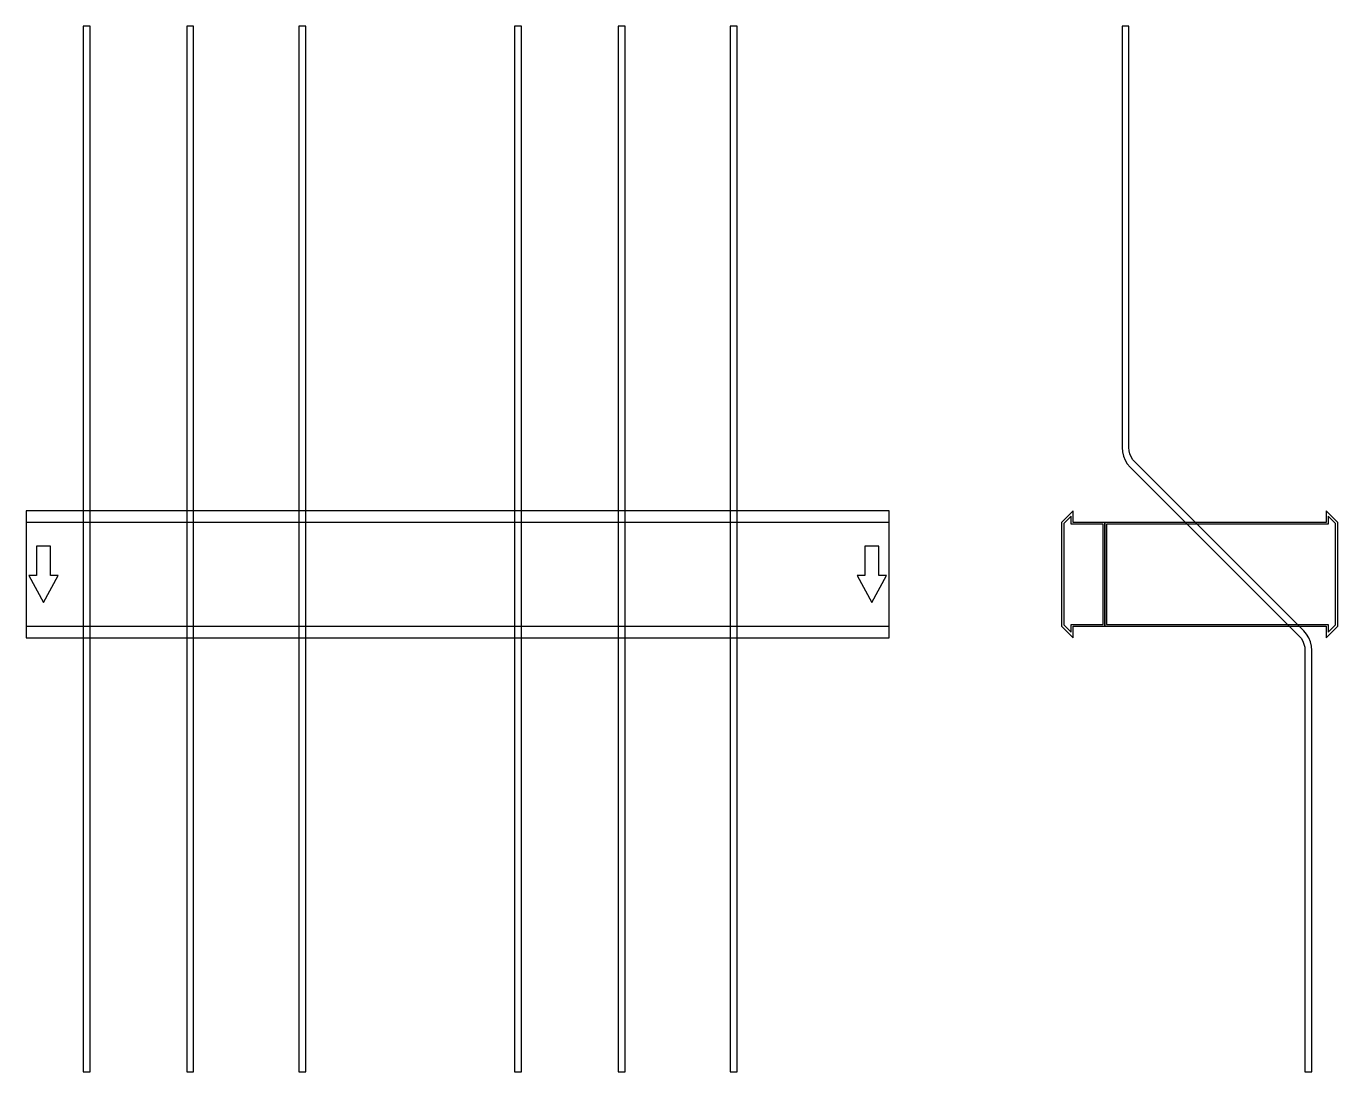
# Model space of a CAD drawing. Extents: x 0 to 1520, y -577 to 635.
import ezdxf

# ---------------------------------------------------------------- set-up
doc = ezdxf.new("R2010")
doc.units = 0
doc.layers.add('Halfen', color=7, linetype='CONTINUOUS')

msp = doc.modelspace()

# ---------------------------------------------------------------- linework, layer by layer
at = {"layer": 'Halfen', "color": 7}
for points in [[(74, -576.569), (74, 635.197), (66, 635.197), (66, -576.569)], [(194, -576.569), (194, 635.197), (186, 635.197), (186, -576.569)], [(324, -576.569), (324, 635.197), (316, 635.197), (316, -576.569)], [(574, -576.569), (574, 635.197), (566, 635.197), (566, -576.569)], [(694, -576.569), (694, 635.197), (686, 635.197), (686, -576.569)], [(824, -576.569), (824, 635.197), (816, 635.197), (816, -576.569)], [(1490, -576.569), (1490, -88.284), (1489.606, -83.278), (1488.434, -78.396), (1486.512, -73.757), (1483.889, -69.475), (1480.627, -65.657), (1285.029, 129.941), (1282.584, 132.805), (1280.616, 136.016), (1279.175, 139.495), (1278.295, 143.157), (1278, 146.912), (1278, 635.197), (1270, 635.197), (1270, 146.912), (1270.394, 141.906), (1271.566, 137.023), (1273.488, 132.384), (1276.111, 128.103), (1279.373, 124.284), (1474.971, -71.314), (1477.416, -74.177), (1479.384, -77.388), (1480.825, -80.868), (1481.705, -84.53), (1482, -88.284), (1482, -576.569)], [(0, -73.5), (1000, -73.5), (1000, 73.5), (0, 73.5)], [(1250, -60), (1250, 60), (1213.5, 60), (1213.5, 73.5), (1200, 60), (1200, -60), (1213.5, -73.5), (1213.5, -60)], [(1248, -58), (1248, 58), (1211, 58), (1211, 67.25), (1202.5, 58.75), (1202.5, -58.75), (1211, -67.25), (1211, -58)], [(1520, -60), (1520, 60), (1506.5, 73.5), (1506.5, 60), (1250, 60), (1250, -60), (1506.5, -60), (1506.5, -73.5)], [(1517.5, -58.75), (1517.5, 58.75), (1509, 67.25), (1509, 58), (1252, 58), (1252, -58), (1509, -58), (1509, -67.25)], [(0, -60), (1000, -60), (1000, 60), (0, 60)], [(20, -32.5), (37, -1.5), (28, -1.5), (28, 32.5), (12, 32.5), (12, -1.5), (3, -1.5)], [(980, -32.5), (997, -1.5), (988, -1.5), (988, 32.5), (972, 32.5), (972, -1.5), (963, -1.5)]]:
    msp.add_lwpolyline(points, close=True, dxfattribs=at)

doc.saveas('drawing.dxf')
